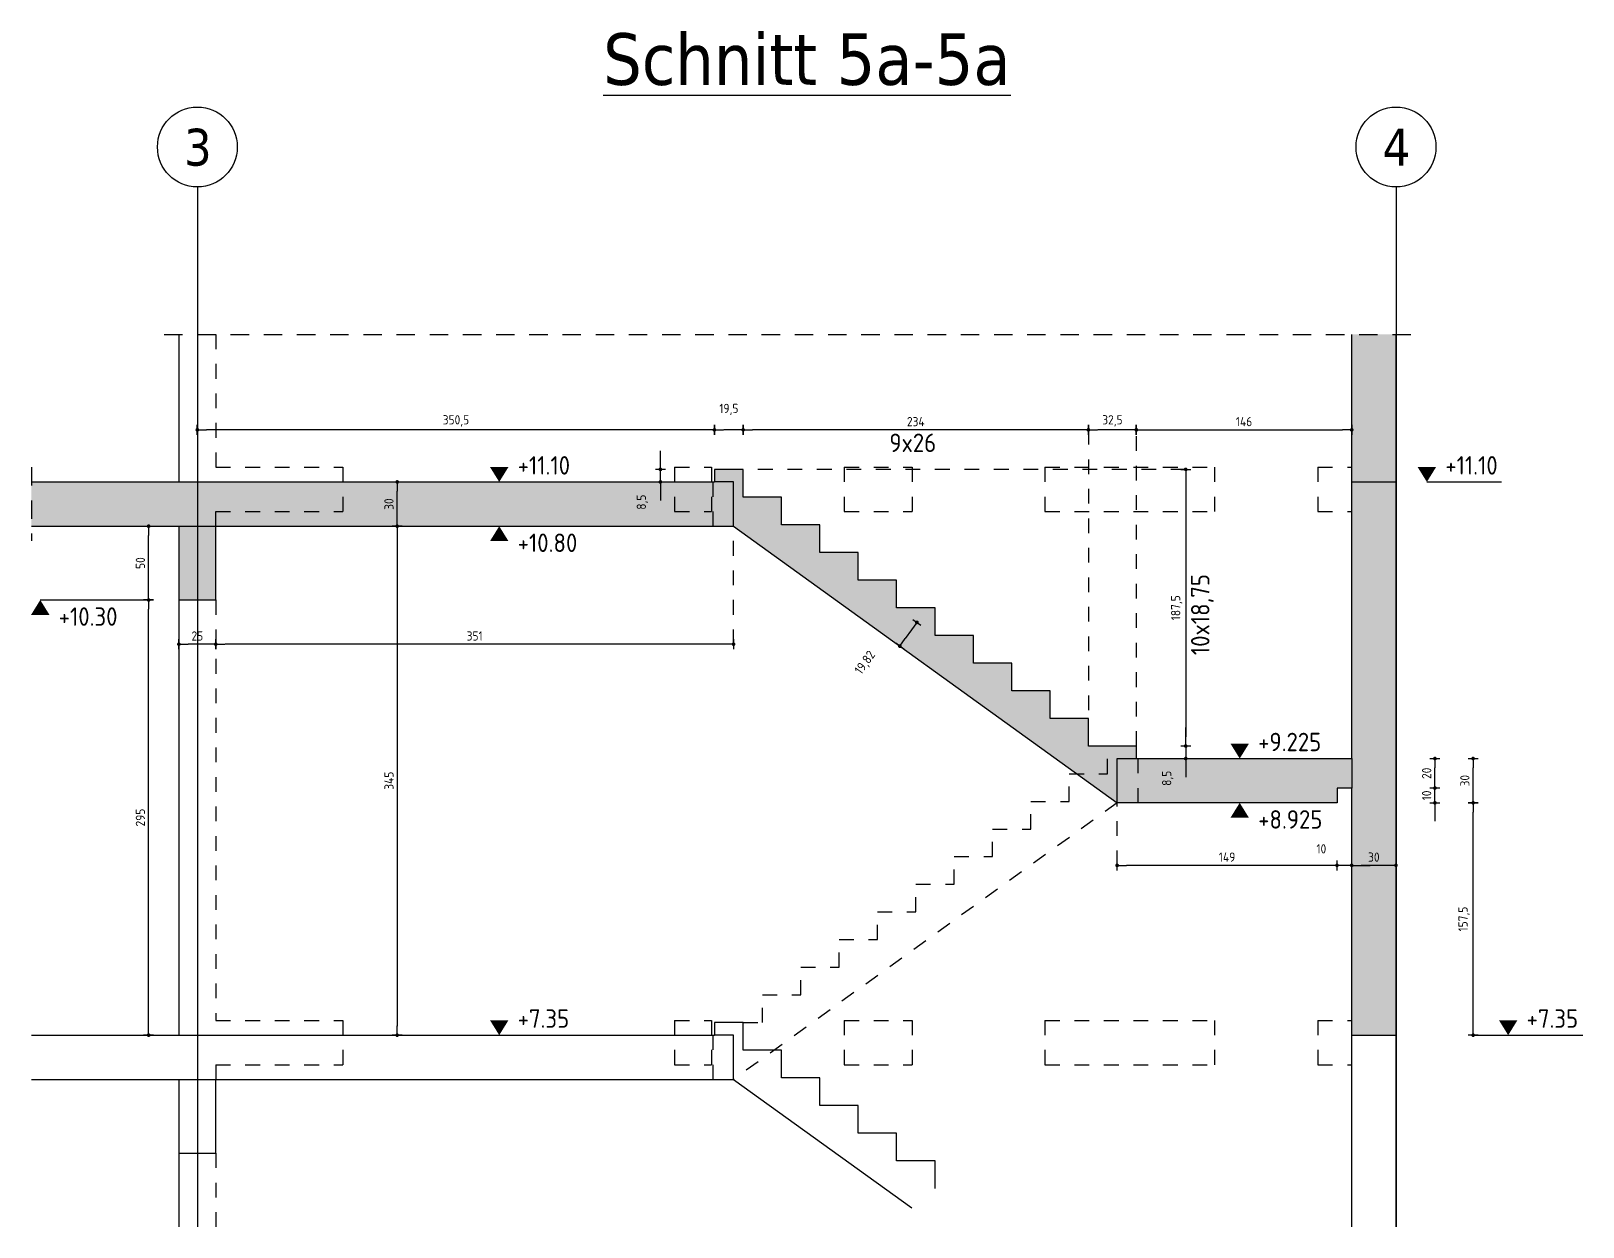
# Model space of a CAD drawing. Extents: x -15.3 to 29.1, y -4.8 to 18.4.
# Drawn here: x -15.29 to -4.77, y 8.01 to 16.12 of the extents above; entities that cross this region are included whole.
import ezdxf

# ---------------------------------------------------------------- set-up
doc = ezdxf.new("R2010")
doc.units = 0
doc.header["$LTSCALE"] = 0.25
for name, pattern in [('AUSGEZOGEN', [1000.01, 1000, 0.01]), ('DASHED', [0.75, 0.5, -0.25]), ('DOT', [0.175, 0.05, -0.125]), ('HIDDEN', [0.375, 0.25, -0.125]), ('HIDDEN2', [0.187, 0.125, -0.062]), ('PUNKT', [0.175, 0.05, -0.125])]:
    doc.linetypes.add(name, pattern=pattern)
for name, color, linetype in [('ACHSEN', 7, 'Continuous'), ('AFU', 7, 'Continuous'), ('BET-SCHN', 6, 'Continuous'), ('BETON', 7, 'Continuous'), ('DRUEBER', 7, 'Continuous'), ('grau_mittel', 7, 'Continuous'), ('HILFE', 7, 'Continuous'), ('koten', 7, 'Continuous'), ('MASSE', 7, 'Continuous'), ('OBJEKT', 7, 'Continuous'), ('SFP_Achsen', 7, 'Continuous'), ('TEXT', 7, 'Continuous'), ('VERDECKT', 7, 'Continuous')]:
    doc.layers.add(name, color=color, linetype=linetype)
doc.styles.add('helv', font='tahoma.ttf')
doc.styles.add('txt', font='isocp.shx')
doc.linetypes.add('AFU_50K', pattern='A,0.15,["/",Standard,S=0.2,R=0,X=-0.01,Y=-0.1],0.07,["/",Standard,S=0.2,R=0,X=-0.01,Y=-0.1],0.15', length=0.37)
doc.dimstyles.new('DOT_I', dxfattribs={"dimscale": 0.25, "dimtxt": 0.25, "dimasz": 0.25, "dimexe": 0.1, "dimexo": 0.3, "dimgap": 0.1, "dimtad": 1, "dimdec": 3, "dimzin": 3, "dimtxsty": 'txt', "dimblk": 'DOT', "dimblk1": 'DOT', "dimblk2": 'DOT', "dimsah": 1, "dimcen": 0.1, "dimse1": 1, "dimse2": 1, "dimazin": 0, "dimtfac": 1, "dimtdec": 4, "dimtix": 1, "dimtmove": 2, "dimatfit": 3, "dimfxl": 0, "dimtvp": 1, "dimtolj": 1, "dimtzin": 0, "dimarcsym": 0})

# ---------------------------------------------------------------- blocks, each defined once
blk = doc.blocks.new('OKRD_O')
at = {"layer": 'koten', "color": 7, "linetype": 'Continuous'}
blk.add_solid([(-0.125, 0.202), (0.125, 0.202), (0, 0)], dxfattribs=at)
at = {"layer": 'koten', "style": 'txt'}
blk.add_attdef('OKRD', (0.25, 0.1), '', height=0.25, dxfattribs=at)
blk = doc.blocks.new('DOT')
at = {"layer": 'MASSE', "color": 7, "linetype": 'Continuous'}
for p, q in [((0, 0), (-1, 0)), ((0, 0.54), (0, -0.54))]:
    blk.add_line(p, q, dxfattribs=at)
at = {"layer": 'MASSE', "color": 7, "linetype": 'Continuous', "const_width": 0.2}
blk.add_lwpolyline([(-0.1, 0, 1), (0.1, 0, 1)], format="xyb", close=True, dxfattribs=at)
blk = doc.blocks.new('*D48')
at = {"layer": 'Defpoints', "color": 0, "linetype": 'AUSGEZOGEN', "transparency": 16777216}
for p in [(-14.49, 12.759), (-14.49, 12.759), (-14.49, 12.259)]:
    blk.add_point(p, dxfattribs=at)
at = {"layer": 'MASSE', "color": 0, "linetype": 'AUSGEZOGEN', "lineweight": -2, "transparency": 16777216}
blk.add_line((-14.49, 12.321), (-14.49, 12.696), dxfattribs=at)
at = {"layer": 'MASSE', "color": 0, "linetype": 'AUSGEZOGEN', "lineweight": -2, "transparency": 16777216, "xscale": 0.0625, "yscale": 0.0625, "zscale": 0.0625}
for p, rotation in [((-14.49, 12.759), 90), ((-14.49, 12.259), 270)]:
    blk.add_blockref('DOT', p, dxfattribs=dict(at, rotation=rotation))
at = {"layer": 'MASSE', "color": 0, "linetype": 'AUSGEZOGEN', "transparency": 16777216, "insert": (-14.546, 12.509), "char_height": 0.0625, "attachment_point": 5, "rotation": 90, "style": 'txt'}
blk.add_mtext('\\A1;50', dxfattribs=at)
blk = doc.blocks.new('okrd_u')
at = {"layer": 'koten', "color": 7, "linetype": 'Continuous'}
blk.add_solid([(-0.125, -0.202), (0.125, -0.202), (0, 0)], dxfattribs=at)
at = {"layer": 'koten', "style": 'txt'}
blk.add_attdef('OKRD', (0.25, -0.35), '', height=0.25, dxfattribs=at)
blk = doc.blocks.new('*D49')
at = {"layer": 'Defpoints', "color": 0, "linetype": 'AUSGEZOGEN', "transparency": 16777216}
for p in [(-14.285, 11.959), (-14.285, 11.959), (-14.035, 11.959)]:
    blk.add_point(p, dxfattribs=at)
at = {"layer": 'MASSE', "color": 0, "linetype": 'AUSGEZOGEN', "lineweight": -2, "transparency": 16777216}
blk.add_line((-14.097, 11.959), (-14.222, 11.959), dxfattribs=at)
at = {"layer": 'MASSE', "color": 0, "linetype": 'AUSGEZOGEN', "lineweight": -2, "transparency": 16777216, "xscale": 0.0625, "yscale": 0.0625, "zscale": 0.0625, "rotation": 180}
blk.add_blockref('DOT', (-14.285, 11.959), dxfattribs=at)
at = {"layer": 'MASSE', "color": 0, "linetype": 'AUSGEZOGEN', "lineweight": -2, "transparency": 16777216, "xscale": 0.0625, "yscale": 0.0625, "zscale": 0.0625}
blk.add_blockref('DOT', (-14.035, 11.959), dxfattribs=at)
at = {"layer": 'MASSE', "color": 0, "linetype": 'AUSGEZOGEN', "transparency": 16777216, "insert": (-14.16, 12.015), "char_height": 0.0625, "attachment_point": 5, "style": 'txt'}
blk.add_mtext('\\A1;25', dxfattribs=at)
blk = doc.blocks.new('*D50')
at = {"layer": 'Defpoints', "color": 0, "linetype": 'AUSGEZOGEN', "transparency": 16777216}
for p in [(-12.805, 13.059), (-12.805, 13.059), (-12.805, 12.759)]:
    blk.add_point(p, dxfattribs=at)
at = {"layer": 'MASSE', "color": 0, "linetype": 'AUSGEZOGEN', "lineweight": -2, "transparency": 16777216}
blk.add_line((-12.805, 12.821), (-12.805, 12.996), dxfattribs=at)
at = {"layer": 'MASSE', "color": 0, "linetype": 'AUSGEZOGEN', "lineweight": -2, "transparency": 16777216, "xscale": 0.0625, "yscale": 0.0625, "zscale": 0.0625}
for p, rotation in [((-12.805, 13.059), 90), ((-12.805, 12.759), 270)]:
    blk.add_blockref('DOT', p, dxfattribs=dict(at, rotation=rotation))
at = {"layer": 'MASSE', "color": 0, "linetype": 'AUSGEZOGEN', "transparency": 16777216, "insert": (-12.861, 12.909), "char_height": 0.0625, "attachment_point": 5, "rotation": 90, "style": 'txt'}
blk.add_mtext('\\A1;30', dxfattribs=at)
blk = doc.blocks.new('*D51')
at = {"layer": 'Defpoints', "color": 0, "linetype": 'AUSGEZOGEN', "transparency": 16777216}
for p in [(-12.805, 12.759), (-12.805, 9.309), (-12.805, 9.309)]:
    blk.add_point(p, dxfattribs=at)
at = {"layer": 'MASSE', "color": 0, "linetype": 'AUSGEZOGEN', "lineweight": -2, "transparency": 16777216}
blk.add_line((-12.805, 12.696), (-12.805, 9.371), dxfattribs=at)
at = {"layer": 'MASSE', "color": 0, "linetype": 'AUSGEZOGEN', "lineweight": -2, "transparency": 16777216, "xscale": 0.0625, "yscale": 0.0625, "zscale": 0.0625}
for p, rotation in [((-12.805, 12.759), 90), ((-12.805, 9.309), 270)]:
    blk.add_blockref('DOT', p, dxfattribs=dict(at, rotation=rotation))
at = {"layer": 'MASSE', "color": 0, "linetype": 'AUSGEZOGEN', "transparency": 16777216, "insert": (-12.861, 11.034), "char_height": 0.0625, "attachment_point": 5, "rotation": 90, "style": 'txt'}
blk.add_mtext('\\A1;345', dxfattribs=at)
blk = doc.blocks.new('*D52')
at = {"layer": 'Defpoints', "color": 0, "linetype": 'AUSGEZOGEN', "transparency": 16777216}
for p in [(-6.335, 10.46), (-6.335, 10.46), (-6.035, 10.46)]:
    blk.add_point(p, dxfattribs=at)
at = {"layer": 'MASSE', "color": 0, "linetype": 'AUSGEZOGEN', "lineweight": -2, "transparency": 16777216}
blk.add_line((-6.097, 10.46), (-6.272, 10.46), dxfattribs=at)
at = {"layer": 'MASSE', "color": 0, "linetype": 'AUSGEZOGEN', "lineweight": -2, "transparency": 16777216, "xscale": 0.0625, "yscale": 0.0625, "zscale": 0.0625, "rotation": 180}
blk.add_blockref('DOT', (-6.335, 10.46), dxfattribs=at)
at = {"layer": 'MASSE', "color": 0, "linetype": 'AUSGEZOGEN', "lineweight": -2, "transparency": 16777216, "xscale": 0.0625, "yscale": 0.0625, "zscale": 0.0625}
blk.add_blockref('DOT', (-6.035, 10.46), dxfattribs=at)
at = {"layer": 'MASSE', "color": 0, "linetype": 'AUSGEZOGEN', "transparency": 16777216, "insert": (-6.185, 10.516), "char_height": 0.0625, "attachment_point": 5, "style": 'txt'}
blk.add_mtext('\\A1;30', dxfattribs=at)
blk = doc.blocks.new('*D80')
at = {"layer": 'Defpoints', "color": 0, "linetype": 'AUSGEZOGEN', "transparency": 16777216}
for p in [(-14.49, 12.259), (-14.49, 12.259), (-14.49, 9.309)]:
    blk.add_point(p, dxfattribs=at)
at = {"layer": 'MASSE', "color": 0, "linetype": 'AUSGEZOGEN', "lineweight": -2, "transparency": 16777216}
blk.add_line((-14.49, 9.371), (-14.49, 12.196), dxfattribs=at)
at = {"layer": 'MASSE', "color": 0, "linetype": 'AUSGEZOGEN', "lineweight": -2, "transparency": 16777216, "xscale": 0.0625, "yscale": 0.0625, "zscale": 0.0625}
for p, rotation in [((-14.49, 12.259), 90), ((-14.49, 9.309), 270)]:
    blk.add_blockref('DOT', p, dxfattribs=dict(at, rotation=rotation))
at = {"layer": 'MASSE', "color": 0, "linetype": 'AUSGEZOGEN', "transparency": 16777216, "insert": (-14.546, 10.784), "char_height": 0.0625, "attachment_point": 5, "rotation": 90, "style": 'txt'}
blk.add_mtext('\\A1;295', dxfattribs=at)
blk = doc.blocks.new('*D81')
at = {"layer": 'Defpoints', "color": 0, "linetype": 'AUSGEZOGEN', "transparency": 16777216}
for p in [(-14.035, 11.959), (-14.035, 11.959), (-10.525, 11.959)]:
    blk.add_point(p, dxfattribs=at)
at = {"layer": 'MASSE', "color": 0, "linetype": 'AUSGEZOGEN', "lineweight": -2, "transparency": 16777216}
blk.add_line((-10.587, 11.959), (-13.972, 11.959), dxfattribs=at)
at = {"layer": 'MASSE', "color": 0, "linetype": 'AUSGEZOGEN', "lineweight": -2, "transparency": 16777216, "xscale": 0.0625, "yscale": 0.0625, "zscale": 0.0625, "rotation": 180}
blk.add_blockref('DOT', (-14.035, 11.959), dxfattribs=at)
at = {"layer": 'MASSE', "color": 0, "linetype": 'AUSGEZOGEN', "lineweight": -2, "transparency": 16777216, "xscale": 0.0625, "yscale": 0.0625, "zscale": 0.0625}
blk.add_blockref('DOT', (-10.525, 11.959), dxfattribs=at)
at = {"layer": 'MASSE', "color": 0, "linetype": 'AUSGEZOGEN', "transparency": 16777216, "insert": (-12.28, 12.015), "char_height": 0.0625, "attachment_point": 5, "style": 'txt'}
blk.add_mtext('\\A1;351', dxfattribs=at)
blk = doc.blocks.new('*D82')
at = {"layer": 'Defpoints', "color": 0, "linetype": 'AUSGEZOGEN', "transparency": 16777216}
for p in [(-7.46, 11.269), (-7.46, 11.184), (-7.46, 11.184)]:
    blk.add_point(p, dxfattribs=at)
at = {"layer": 'MASSE', "color": 0, "linetype": 'AUSGEZOGEN', "lineweight": -2, "transparency": 16777216}
for p, q in [((-7.46, 11.331), (-7.46, 11.394)), ((-7.46, 11.269), (-7.46, 11.184)), ((-7.46, 11.121), (-7.46, 11.059))]:
    blk.add_line(p, q, dxfattribs=at)
at = {"layer": 'MASSE', "color": 0, "linetype": 'AUSGEZOGEN', "lineweight": -2, "transparency": 16777216, "xscale": 0.0625, "yscale": 0.0625, "zscale": 0.0625}
for p, rotation in [((-7.46, 11.269), 270), ((-7.46, 11.184), 90)]:
    blk.add_blockref('DOT', p, dxfattribs=dict(at, rotation=rotation))
at = {"layer": 'MASSE', "color": 0, "linetype": 'AUSGEZOGEN', "transparency": 16777216, "insert": (-7.582, 11.05), "char_height": 0.0625, "attachment_point": 5, "rotation": 90, "style": 'txt'}
blk.add_mtext('\\A1;8,5', dxfattribs=at)
blk = doc.blocks.new('*D83')
at = {"layer": 'Defpoints', "color": 0, "linetype": 'AUSGEZOGEN', "transparency": 16777216}
for p in [(-9.282, 12.107), (-9.398, 11.946), (-9.398, 11.946)]:
    blk.add_point(p, dxfattribs=at)
at = {"layer": 'MASSE', "color": 0, "linetype": 'AUSGEZOGEN', "lineweight": -2, "transparency": 16777216}
blk.add_line((-9.318, 12.056), (-9.361, 11.997), dxfattribs=at)
at = {"layer": 'MASSE', "color": 0, "linetype": 'AUSGEZOGEN', "lineweight": -2, "transparency": 16777216, "xscale": 0.0625, "yscale": 0.0625, "zscale": 0.0625}
for p, rotation in [((-9.282, 12.107), 54.20259697202278), ((-9.398, 11.946), 234.2025969720228)]:
    blk.add_blockref('DOT', p, dxfattribs=dict(at, rotation=rotation))
at = {"layer": 'MASSE', "color": 0, "linetype": 'AUSGEZOGEN', "transparency": 16777216, "insert": (-9.63, 11.832), "char_height": 0.0625, "attachment_point": 5, "rotation": 54.2026, "style": 'txt'}
blk.add_mtext('\\A1;19,82', dxfattribs=at)
blk = doc.blocks.new('*D84')
at = {"layer": 'Defpoints', "color": 0, "linetype": 'AUSGEZOGEN', "transparency": 16777216}
for p in [(-7.46, 13.144), (-7.46, 11.269), (-7.46, 11.269)]:
    blk.add_point(p, dxfattribs=at)
at = {"layer": 'MASSE', "color": 0, "linetype": 'AUSGEZOGEN', "lineweight": -2, "transparency": 16777216}
blk.add_line((-7.46, 13.081), (-7.46, 11.331), dxfattribs=at)
at = {"layer": 'MASSE', "color": 0, "linetype": 'AUSGEZOGEN', "lineweight": -2, "transparency": 16777216, "xscale": 0.0625, "yscale": 0.0625, "zscale": 0.0625}
for p, rotation in [((-7.46, 13.144), 90), ((-7.46, 11.269), 270)]:
    blk.add_blockref('DOT', p, dxfattribs=dict(at, rotation=rotation))
at = {"layer": 'MASSE', "color": 0, "linetype": 'AUSGEZOGEN', "transparency": 16777216, "insert": (-7.521, 12.206), "char_height": 0.0625, "attachment_point": 5, "rotation": 90, "style": 'txt'}
blk.add_mtext('\\A1;187,5', dxfattribs=at)
blk = doc.blocks.new('*D85')
at = {"layer": 'Defpoints', "color": 0, "linetype": 'AUSGEZOGEN', "transparency": 16777216}
for p in [(-7.795, 13.412), (-6.335, 13.412), (-6.335, 13.412)]:
    blk.add_point(p, dxfattribs=at)
at = {"layer": 'MASSE', "color": 0, "linetype": 'AUSGEZOGEN', "lineweight": -2, "transparency": 16777216}
blk.add_line((-7.732, 13.412), (-6.397, 13.412), dxfattribs=at)
at = {"layer": 'MASSE', "color": 0, "linetype": 'AUSGEZOGEN', "lineweight": -2, "transparency": 16777216, "xscale": 0.0625, "yscale": 0.0625, "zscale": 0.0625, "rotation": 180}
blk.add_blockref('DOT', (-7.795, 13.412), dxfattribs=at)
at = {"layer": 'MASSE', "color": 0, "linetype": 'AUSGEZOGEN', "lineweight": -2, "transparency": 16777216, "xscale": 0.0625, "yscale": 0.0625, "zscale": 0.0625}
blk.add_blockref('DOT', (-6.335, 13.412), dxfattribs=at)
at = {"layer": 'MASSE', "color": 0, "linetype": 'AUSGEZOGEN', "transparency": 16777216, "insert": (-7.065, 13.468), "char_height": 0.0625, "attachment_point": 5, "style": 'txt'}
blk.add_mtext('\\A1;146', dxfattribs=at)
blk = doc.blocks.new('*D86')
at = {"layer": 'Defpoints', "color": 0, "linetype": 'AUSGEZOGEN', "transparency": 16777216}
for p in [(-8.12, 13.412), (-8.12, 13.412), (-7.795, 13.412)]:
    blk.add_point(p, dxfattribs=at)
at = {"layer": 'MASSE', "color": 0, "linetype": 'AUSGEZOGEN', "lineweight": -2, "transparency": 16777216}
blk.add_line((-7.857, 13.412), (-8.057, 13.412), dxfattribs=at)
at = {"layer": 'MASSE', "color": 0, "linetype": 'AUSGEZOGEN', "lineweight": -2, "transparency": 16777216, "xscale": 0.0625, "yscale": 0.0625, "zscale": 0.0625, "rotation": 180}
blk.add_blockref('DOT', (-8.12, 13.412), dxfattribs=at)
at = {"layer": 'MASSE', "color": 0, "linetype": 'AUSGEZOGEN', "lineweight": -2, "transparency": 16777216, "xscale": 0.0625, "yscale": 0.0625, "zscale": 0.0625}
blk.add_blockref('DOT', (-7.795, 13.412), dxfattribs=at)
at = {"layer": 'MASSE', "color": 0, "linetype": 'AUSGEZOGEN', "transparency": 16777216, "insert": (-7.957, 13.473), "char_height": 0.0625, "attachment_point": 5, "style": 'txt'}
blk.add_mtext('\\A1;32,5', dxfattribs=at)
blk = doc.blocks.new('*D87')
at = {"layer": 'Defpoints', "color": 0, "linetype": 'AUSGEZOGEN', "transparency": 16777216}
for p in [(-10.46, 13.412), (-10.46, 13.412), (-8.12, 13.412)]:
    blk.add_point(p, dxfattribs=at)
at = {"layer": 'MASSE', "color": 0, "linetype": 'AUSGEZOGEN', "lineweight": -2, "transparency": 16777216}
blk.add_line((-8.182, 13.412), (-10.397, 13.412), dxfattribs=at)
at = {"layer": 'MASSE', "color": 0, "linetype": 'AUSGEZOGEN', "lineweight": -2, "transparency": 16777216, "xscale": 0.0625, "yscale": 0.0625, "zscale": 0.0625, "rotation": 180}
blk.add_blockref('DOT', (-10.46, 13.412), dxfattribs=at)
at = {"layer": 'MASSE', "color": 0, "linetype": 'AUSGEZOGEN', "lineweight": -2, "transparency": 16777216, "xscale": 0.0625, "yscale": 0.0625, "zscale": 0.0625}
blk.add_blockref('DOT', (-8.12, 13.412), dxfattribs=at)
at = {"layer": 'MASSE', "color": 0, "linetype": 'AUSGEZOGEN', "transparency": 16777216, "insert": (-9.29, 13.468), "char_height": 0.0625, "attachment_point": 5, "style": 'txt'}
blk.add_mtext('\\A1;234', dxfattribs=at)
blk = doc.blocks.new('*D88')
at = {"layer": 'Defpoints', "color": 0, "linetype": 'AUSGEZOGEN', "transparency": 16777216}
for p in [(-10.655, 13.412), (-10.655, 13.412), (-10.46, 13.412)]:
    blk.add_point(p, dxfattribs=at)
at = {"layer": 'MASSE', "color": 0, "linetype": 'AUSGEZOGEN', "lineweight": -2, "transparency": 16777216}
blk.add_line((-10.522, 13.412), (-10.592, 13.412), dxfattribs=at)
at = {"layer": 'MASSE', "color": 0, "linetype": 'AUSGEZOGEN', "lineweight": -2, "transparency": 16777216, "xscale": 0.0625, "yscale": 0.0625, "zscale": 0.0625, "rotation": 180}
blk.add_blockref('DOT', (-10.655, 13.412), dxfattribs=at)
at = {"layer": 'MASSE', "color": 0, "linetype": 'AUSGEZOGEN', "lineweight": -2, "transparency": 16777216, "xscale": 0.0625, "yscale": 0.0625, "zscale": 0.0625}
blk.add_blockref('DOT', (-10.46, 13.412), dxfattribs=at)
at = {"layer": 'MASSE', "color": 0, "linetype": 'AUSGEZOGEN', "transparency": 16777216, "insert": (-10.557, 13.55), "char_height": 0.0625, "attachment_point": 5, "style": 'txt'}
blk.add_mtext('\\A1;19,5', dxfattribs=at)
blk = doc.blocks.new('*D89')
at = {"layer": 'Defpoints', "color": 0, "linetype": 'AUSGEZOGEN', "transparency": 16777216}
for p in [(-14.16, 13.412), (-14.16, 13.412), (-10.655, 13.412)]:
    blk.add_point(p, dxfattribs=at)
at = {"layer": 'MASSE', "color": 0, "linetype": 'AUSGEZOGEN', "lineweight": -2, "transparency": 16777216}
blk.add_line((-10.717, 13.412), (-14.097, 13.412), dxfattribs=at)
at = {"layer": 'MASSE', "color": 0, "linetype": 'AUSGEZOGEN', "lineweight": -2, "transparency": 16777216, "xscale": 0.0625, "yscale": 0.0625, "zscale": 0.0625, "rotation": 180}
blk.add_blockref('DOT', (-14.16, 13.412), dxfattribs=at)
at = {"layer": 'MASSE', "color": 0, "linetype": 'AUSGEZOGEN', "lineweight": -2, "transparency": 16777216, "xscale": 0.0625, "yscale": 0.0625, "zscale": 0.0625}
blk.add_blockref('DOT', (-10.655, 13.412), dxfattribs=at)
at = {"layer": 'MASSE', "color": 0, "linetype": 'AUSGEZOGEN', "transparency": 16777216, "insert": (-12.407, 13.473), "char_height": 0.0625, "attachment_point": 5, "style": 'txt'}
blk.add_mtext('\\A1;350,5', dxfattribs=at)
blk = doc.blocks.new('*D90')
at = {"layer": 'Defpoints', "color": 0, "linetype": 'AUSGEZOGEN', "transparency": 16777216}
for p in [(-11.021, 13.144), (-11.021, 13.144), (-11.021, 13.059)]:
    blk.add_point(p, dxfattribs=at)
at = {"layer": 'MASSE', "color": 0, "linetype": 'AUSGEZOGEN', "lineweight": -2, "transparency": 16777216}
for p, q in [((-11.021, 13.206), (-11.021, 13.269)), ((-11.021, 13.059), (-11.021, 13.144)), ((-11.021, 12.996), (-11.021, 12.934))]:
    blk.add_line(p, q, dxfattribs=at)
at = {"layer": 'MASSE', "color": 0, "linetype": 'AUSGEZOGEN', "lineweight": -2, "transparency": 16777216, "xscale": 0.0625, "yscale": 0.0625, "zscale": 0.0625}
for p, rotation in [((-11.021, 13.144), 270), ((-11.021, 13.059), 90)]:
    blk.add_blockref('DOT', p, dxfattribs=dict(at, rotation=rotation))
at = {"layer": 'MASSE', "color": 0, "linetype": 'AUSGEZOGEN', "transparency": 16777216, "insert": (-11.143, 12.922), "char_height": 0.0625, "attachment_point": 5, "rotation": 90, "style": 'txt'}
blk.add_mtext('\\A1;8,5', dxfattribs=at)
blk = doc.blocks.new('*D72')
at = {"layer": 'Defpoints', "color": 0, "linetype": 'AUSGEZOGEN', "transparency": 16777216}
for p in [(-5.512, 11.184), (-5.512, 11.184), (-5.512, 10.884)]:
    blk.add_point(p, dxfattribs=at)
at = {"layer": 'MASSE', "color": 0, "linetype": 'AUSGEZOGEN', "lineweight": -2, "transparency": 16777216}
blk.add_line((-5.512, 10.946), (-5.512, 11.121), dxfattribs=at)
at = {"layer": 'MASSE', "color": 0, "linetype": 'AUSGEZOGEN', "lineweight": -2, "transparency": 16777216, "xscale": 0.0625, "yscale": 0.0625, "zscale": 0.0625}
for p, rotation in [((-5.512, 11.184), 90), ((-5.512, 10.884), 270)]:
    blk.add_blockref('DOT', p, dxfattribs=dict(at, rotation=rotation))
at = {"layer": 'MASSE', "color": 0, "linetype": 'AUSGEZOGEN', "transparency": 16777216, "insert": (-5.568, 11.034), "char_height": 0.0625, "attachment_point": 5, "rotation": 90, "style": 'txt'}
blk.add_mtext('\\A1;30', dxfattribs=at)
blk = doc.blocks.new('*D73')
at = {"layer": 'Defpoints', "color": 0, "linetype": 'AUSGEZOGEN', "transparency": 16777216}
for p in [(-5.512, 10.884), (-5.512, 10.884), (-5.512, 9.309)]:
    blk.add_point(p, dxfattribs=at)
at = {"layer": 'MASSE', "color": 0, "linetype": 'AUSGEZOGEN', "lineweight": -2, "transparency": 16777216}
blk.add_line((-5.512, 9.371), (-5.512, 10.821), dxfattribs=at)
at = {"layer": 'MASSE', "color": 0, "linetype": 'AUSGEZOGEN', "lineweight": -2, "transparency": 16777216, "xscale": 0.0625, "yscale": 0.0625, "zscale": 0.0625}
for p, rotation in [((-5.512, 10.884), 90), ((-5.512, 9.309), 270)]:
    blk.add_blockref('DOT', p, dxfattribs=dict(at, rotation=rotation))
at = {"layer": 'MASSE', "color": 0, "linetype": 'AUSGEZOGEN', "transparency": 16777216, "insert": (-5.573, 10.096), "char_height": 0.0625, "attachment_point": 5, "rotation": 90, "style": 'txt'}
blk.add_mtext('\\A1;157,5', dxfattribs=at)
blk = doc.blocks.new('*D74')
at = {"layer": 'Defpoints', "color": 0, "linetype": 'AUSGEZOGEN', "transparency": 16777216}
for p in [(-5.771, 11.184), (-5.771, 11.184), (-5.771, 10.984)]:
    blk.add_point(p, dxfattribs=at)
at = {"layer": 'MASSE', "color": 0, "linetype": 'AUSGEZOGEN', "lineweight": -2, "transparency": 16777216}
blk.add_line((-5.771, 11.046), (-5.771, 11.121), dxfattribs=at)
at = {"layer": 'MASSE', "color": 0, "linetype": 'AUSGEZOGEN', "lineweight": -2, "transparency": 16777216, "xscale": 0.0625, "yscale": 0.0625, "zscale": 0.0625}
for p, rotation in [((-5.771, 11.184), 90), ((-5.771, 10.984), 270)]:
    blk.add_blockref('DOT', p, dxfattribs=dict(at, rotation=rotation))
at = {"layer": 'MASSE', "color": 0, "linetype": 'AUSGEZOGEN', "transparency": 16777216, "insert": (-5.827, 11.084), "char_height": 0.0625, "attachment_point": 5, "rotation": 90, "style": 'txt'}
blk.add_mtext('\\A1;20', dxfattribs=at)
blk = doc.blocks.new('*D75')
at = {"layer": 'Defpoints', "color": 0, "linetype": 'AUSGEZOGEN', "transparency": 16777216}
for p in [(-5.771, 10.984), (-5.771, 10.984), (-5.771, 10.884)]:
    blk.add_point(p, dxfattribs=at)
at = {"layer": 'MASSE', "color": 0, "linetype": 'AUSGEZOGEN', "lineweight": -2, "transparency": 16777216}
for p, q in [((-5.771, 11.046), (-5.771, 11.109)), ((-5.771, 10.884), (-5.771, 10.984)), ((-5.771, 10.821), (-5.771, 10.759))]:
    blk.add_line(p, q, dxfattribs=at)
at = {"layer": 'MASSE', "color": 0, "linetype": 'AUSGEZOGEN', "lineweight": -2, "transparency": 16777216, "xscale": 0.0625, "yscale": 0.0625, "zscale": 0.0625}
for p, rotation in [((-5.771, 10.984), 270), ((-5.771, 10.884), 90)]:
    blk.add_blockref('DOT', p, dxfattribs=dict(at, rotation=rotation))
at = {"layer": 'MASSE', "color": 0, "linetype": 'AUSGEZOGEN', "transparency": 16777216, "insert": (-5.827, 10.934), "char_height": 0.0625, "attachment_point": 5, "rotation": 90, "style": 'txt'}
blk.add_mtext('\\A1;10', dxfattribs=at)
blk = doc.blocks.new('*D78')
at = {"layer": 'Defpoints', "color": 0, "linetype": 'AUSGEZOGEN', "transparency": 16777216}
for p in [(-7.925, 10.46), (-7.925, 10.46), (-6.435, 10.46)]:
    blk.add_point(p, dxfattribs=at)
at = {"layer": 'MASSE', "color": 0, "linetype": 'AUSGEZOGEN', "lineweight": -2, "transparency": 16777216}
blk.add_line((-6.497, 10.46), (-7.862, 10.46), dxfattribs=at)
at = {"layer": 'MASSE', "color": 0, "linetype": 'AUSGEZOGEN', "lineweight": -2, "transparency": 16777216, "xscale": 0.0625, "yscale": 0.0625, "zscale": 0.0625, "rotation": 180}
blk.add_blockref('DOT', (-7.925, 10.46), dxfattribs=at)
at = {"layer": 'MASSE', "color": 0, "linetype": 'AUSGEZOGEN', "lineweight": -2, "transparency": 16777216, "xscale": 0.0625, "yscale": 0.0625, "zscale": 0.0625}
blk.add_blockref('DOT', (-6.435, 10.46), dxfattribs=at)
at = {"layer": 'MASSE', "color": 0, "linetype": 'AUSGEZOGEN', "transparency": 16777216, "insert": (-7.18, 10.516), "char_height": 0.0625, "attachment_point": 5, "style": 'txt'}
blk.add_mtext('\\A1;149', dxfattribs=at)
blk = doc.blocks.new('*D79')
at = {"layer": 'Defpoints', "color": 0, "linetype": 'AUSGEZOGEN', "transparency": 16777216}
for p in [(-6.435, 10.46), (-6.435, 10.46), (-6.335, 10.46)]:
    blk.add_point(p, dxfattribs=at)
at = {"layer": 'MASSE', "color": 0, "linetype": 'AUSGEZOGEN', "lineweight": -2, "transparency": 16777216}
for p, q in [((-6.497, 10.46), (-6.56, 10.46)), ((-6.335, 10.46), (-6.435, 10.46)), ((-6.272, 10.46), (-6.21, 10.46))]:
    blk.add_line(p, q, dxfattribs=at)
at = {"layer": 'MASSE', "color": 0, "linetype": 'AUSGEZOGEN', "lineweight": -2, "transparency": 16777216, "xscale": 0.0625, "yscale": 0.0625, "zscale": 0.0625}
blk.add_blockref('DOT', (-6.435, 10.46), dxfattribs=at)
at = {"layer": 'MASSE', "color": 0, "linetype": 'AUSGEZOGEN', "lineweight": -2, "transparency": 16777216, "xscale": 0.0625, "yscale": 0.0625, "zscale": 0.0625, "rotation": 180}
blk.add_blockref('DOT', (-6.335, 10.46), dxfattribs=at)
at = {"layer": 'MASSE', "color": 0, "linetype": 'AUSGEZOGEN', "transparency": 16777216, "insert": (-6.541, 10.572), "char_height": 0.0625, "attachment_point": 5, "style": 'txt'}
blk.add_mtext('\\A1;10', dxfattribs=at)

msp = doc.modelspace()

# ---------------------------------------------------------------- hatches: boundary and pattern name
at = {"layer": 'grau_mittel', "transparency": 33554687}
h = msp.add_hatch(color=61, dxfattribs=at)
h.paths.add_polyline_path([(-6.3346, 11.184), (-6.3346, 10.884), (-6.3346, 9.309), (-6.0346, 9.309), (-6.0346, 13.059), (-6.3346, 13.059)])
h.paths.add_polyline_path([(-6.3346, 13.059), (-6.0346, 13.059), (-6.0346, 14.059), (-6.3346, 14.059)])
h.paths.add_polyline_path([(-8.1196, 11.269), (-8.1196, 11.4565), (-8.3796, 11.4565), (-8.3796, 11.644), (-8.6396, 11.644), (-8.6396, 11.8315), (-8.8996, 11.8315), (-8.8996, 12.019), (-9.1596, 12.019), (-9.1596, 12.2065), (-9.4196, 12.2065), (-9.4196, 12.394), (-9.6796, 12.394), (-9.6796, 12.5815), (-9.9396, 12.5815), (-9.9396, 12.769), (-10.1996, 12.769), (-10.1996, 12.9565), (-10.4596, 12.9565), (-10.4596, 13.144), (-10.6546, 13.144), (-10.6546, 13.059), (-10.5246, 13.059), (-10.5246, 12.759), (-7.9246, 10.884), (-7.9246, 11.184), (-7.7946, 11.184), (-7.7946, 11.269)])
h.paths.add_polyline_path([(-15.2846, 13.059), (-15.2846, 12.759), (-14.2846, 12.759), (-14.0346, 12.759), (-10.5246, 12.759), (-10.5246, 13.059), (-10.6546, 13.059)])
h.paths.add_polyline_path([(-14.2846, 12.259), (-14.0346, 12.259), (-14.0346, 12.759), (-14.2846, 12.759)])
h.paths.add_polyline_path([(-6.4346, 10.884), (-6.4346, 10.984), (-6.3346, 10.984), (-6.3346, 11.184), (-7.7946, 11.184), (-7.9246, 11.184), (-7.9246, 10.884)])

# ---------------------------------------------------------------- linework, layer by layer
at = {"layer": 'ACHSEN', "color": 140, "linetype": 'AUSGEZOGEN'}
for p, q in [((-14.1596, 15.059), (-14.1596, 8.009)), ((-6.0346, 15.059), (-6.0346, 8.009))]:
    msp.add_line(p, q, dxfattribs=at)
at = {"layer": 'AFU', "color": 8, "linetype": 'AFU_50K'}
for p, q in [((-10.5246, 13.059), (-10.6546, 13.059)), ((-10.5246, 12.759), (-10.5246, 13.059)), ((-6.3346, 13.059), (-6.0346, 13.059)), ((-14.2846, 12.759), (-14.0346, 12.759)), ((-7.9246, 10.884), (-7.9246, 11.184)), ((-7.9246, 11.184), (-7.7946, 11.184)), ((-6.3346, 11.184), (-6.3346, 10.984)), ((-10.5246, 9.309), (-10.6546, 9.309)), ((-10.5246, 9.009), (-10.5246, 9.309)), ((-6.3346, 9.309), (-6.0346, 9.309)), ((-14.2846, 9.009), (-14.0346, 9.009))]:
    msp.add_line(p, q, dxfattribs=at)
at = {"layer": 'BET-SCHN'}
for p, q in [((-15.2846, 13.059), (-10.6546, 13.059)), ((-15.2846, 12.759), (-14.2846, 12.759)), ((-14.0346, 12.759), (-10.5246, 12.759))]:
    msp.add_line(p, q, dxfattribs=at)
at = {"layer": 'BETON', "color": 6, "linetype": 'AUSGEZOGEN'}
for p, q in [((-6.3346, 11.184), (-6.3346, 14.059)), ((-6.0346, 8.009), (-6.0346, 14.059)), ((-10.4596, 13.144), (-10.6546, 13.144)), ((-10.6546, 13.144), (-10.6546, 13.059)), ((-10.4596, 12.9565), (-10.4596, 13.144)), ((-10.1996, 12.9565), (-10.4596, 12.9565)), ((-10.1996, 12.769), (-10.1996, 12.9565)), ((-14.2846, 12.759), (-14.2846, 12.259)), ((-14.0346, 12.259), (-14.0346, 12.759)), ((-10.5246, 12.759), (-7.9246, 10.884)), ((-9.9396, 12.769), (-10.1996, 12.769)), ((-9.9396, 12.5815), (-9.9396, 12.769)), ((-9.6796, 12.5815), (-9.9396, 12.5815)), ((-9.6796, 12.394), (-9.6796, 12.5815)), ((-9.4196, 12.394), (-9.6796, 12.394)), ((-9.4196, 12.2065), (-9.4196, 12.394)), ((-14.2846, 12.259), (-14.0346, 12.259)), ((-9.1596, 12.2065), (-9.4196, 12.2065)), ((-9.1596, 12.019), (-9.1596, 12.2065)), ((-8.8996, 12.019), (-9.1596, 12.019)), ((-8.8996, 11.8315), (-8.8996, 12.019)), ((-8.6396, 11.8315), (-8.8996, 11.8315)), ((-8.6396, 11.644), (-8.6396, 11.8315)), ((-8.3796, 11.644), (-8.6396, 11.644)), ((-8.3796, 11.4565), (-8.3796, 11.644)), ((-8.1196, 11.4565), (-8.3796, 11.4565)), ((-8.1196, 11.269), (-8.1196, 11.4565)), ((-7.7946, 11.269), (-8.1196, 11.269)), ((-7.7946, 11.184), (-7.7946, 11.269)), ((-7.7946, 11.184), (-6.3346, 11.184)), ((-6.3346, 10.984), (-6.4346, 10.984)), ((-6.4346, 10.984), (-6.4346, 10.884)), ((-6.3346, 8.009), (-6.3346, 10.984)), ((-6.4346, 10.884), (-7.9246, 10.884)), ((-10.4596, 9.394), (-10.6546, 9.394)), ((-10.6546, 9.394), (-10.6546, 9.309)), ((-10.4596, 9.2065), (-10.4596, 9.394)), ((-15.2846, 9.309), (-10.6546, 9.309)), ((-10.1996, 9.2065), (-10.4596, 9.2065)), ((-10.1996, 9.019), (-10.1996, 9.2065)), ((-15.2846, 9.009), (-14.2846, 9.009)), ((-14.2846, 9.009), (-14.2846, 8.509)), ((-14.0346, 8.509), (-14.0346, 9.009)), ((-14.0346, 9.009), (-10.5246, 9.009)), ((-10.5246, 9.009), (-9.3164, 8.1376)), ((-9.9396, 9.019), (-10.1996, 9.019)), ((-9.9396, 8.8315), (-9.9396, 9.019)), ((-9.6796, 8.8315), (-9.9396, 8.8315)), ((-9.6796, 8.644), (-9.6796, 8.8315)), ((-9.4196, 8.644), (-9.6796, 8.644)), ((-9.4196, 8.4565), (-9.4196, 8.644)), ((-14.2846, 8.509), (-14.0346, 8.509)), ((-9.1596, 8.4565), (-9.4196, 8.4565)), ((-9.1596, 8.269), (-9.1596, 8.4565))]:
    msp.add_line(p, q, dxfattribs=at)
at = {"layer": 'DRUEBER', "color": 7, "linetype": 'PUNKT'}
for p, q in [((-7.9896, 11.0815), (-7.9896, 11.269)), ((-8.2496, 10.894), (-8.2496, 11.0815)), ((-8.2496, 11.0815), (-7.9896, 11.0815)), ((-7.9246, 10.884), (-10.5246, 9.009)), ((-8.5096, 10.7065), (-8.5096, 10.894)), ((-8.5096, 10.894), (-8.2496, 10.894)), ((-8.7696, 10.519), (-8.7696, 10.7065)), ((-8.7696, 10.7065), (-8.5096, 10.7065)), ((-9.0296, 10.3315), (-9.0296, 10.519)), ((-9.0296, 10.519), (-8.7696, 10.519)), ((-9.2896, 10.144), (-9.2896, 10.3315)), ((-9.2896, 10.3315), (-9.0296, 10.3315)), ((-9.5496, 9.9565), (-9.5496, 10.144)), ((-9.5496, 10.144), (-9.2896, 10.144)), ((-9.8096, 9.769), (-9.8096, 9.9565)), ((-9.8096, 9.9565), (-9.5496, 9.9565)), ((-10.0696, 9.5815), (-10.0696, 9.769)), ((-10.0696, 9.769), (-9.8096, 9.769)), ((-10.3296, 9.394), (-10.3296, 9.5815)), ((-10.3296, 9.5815), (-10.0696, 9.5815)), ((-10.4596, 9.394), (-10.3296, 9.394))]:
    msp.add_line(p, q, dxfattribs=at)
at = {"layer": 'HILFE', "color": 102, "linetype": 'DASHED'}
for p, q in [((-14.3846, 14.059), (-5.9346, 14.059)), ((-15.2846, 13.159), (-15.2846, 12.659))]:
    msp.add_line(p, q, dxfattribs=at)
at = {"layer": 'HILFE', "color": 102, "linetype": 'DOT'}
for p, q in [((-8.1196, 13.4122), (-8.1196, 11.4565)), ((-7.7946, 11.269), (-7.7946, 13.4122)), ((-7.46, 13.144), (-10.4596, 13.144)), ((-10.5246, 11.9591), (-10.5246, 12.759)), ((-7.9246, 10.4597), (-7.9246, 10.884))]:
    msp.add_line(p, q, dxfattribs=at)
at = {"layer": 'HILFE', "color": 102, "linetype": 'AUSGEZOGEN'}
for p, q in [((-5.8256, 13.059), (-5.3205, 13.059)), ((-15.2246, 12.259), (-14.4895, 12.259)), ((-5.5122, 9.309), (-4.7675, 9.309))]:
    msp.add_line(p, q, dxfattribs=at)
at = {"layer": 'OBJEKT', "color": 7, "linetype": 'AUSGEZOGEN'}
for p, q in [((-14.2846, 14.059), (-14.2846, 13.059)), ((-14.2846, 12.259), (-14.2846, 9.309)), ((-14.2846, 8.509), (-14.2846, 8.009))]:
    msp.add_line(p, q, dxfattribs=at)
at = {"layer": 'SFP_Achsen', "color": 7, "linetype": 'AUSGEZOGEN'}
for centre in [(-14.1596, 15.3295), (-6.0346, 15.3295)]:
    msp.add_circle(centre, 0.2705, dxfattribs=at)
at = {"layer": 'VERDECKT', "color": 7, "linetype": 'HIDDEN'}
for p, q in [((-14.0346, 14.059), (-14.0346, 13.159)), ((-14.0346, 13.159), (-13.1746, 13.159)), ((-13.1746, 13.159), (-13.1746, 12.859)), ((-10.9246, 13.159), (-10.6746, 13.159)), ((-10.9246, 13.159), (-10.9246, 12.859)), ((-10.6746, 13.159), (-10.6746, 12.859)), ((-9.7746, 13.159), (-9.3146, 13.159)), ((-9.7746, 13.159), (-9.7746, 12.859)), ((-9.3146, 13.159), (-9.3146, 12.859)), ((-8.4146, 13.159), (-7.2646, 13.159)), ((-8.4146, 13.159), (-8.4146, 12.859)), ((-7.2646, 13.159), (-7.2646, 12.859)), ((-6.5646, 13.159), (-6.3346, 13.159)), ((-6.5646, 13.159), (-6.5646, 12.859)), ((-14.0346, 12.859), (-13.1746, 12.859)), ((-14.0346, 12.759), (-14.0346, 12.859)), ((-10.9246, 12.859), (-10.6746, 12.859)), ((-9.7746, 12.859), (-9.3146, 12.859)), ((-8.4146, 12.859), (-7.2646, 12.859)), ((-6.5646, 12.859), (-6.3346, 12.859)), ((-14.0346, 12.259), (-14.0346, 9.409)), ((-14.0346, 9.409), (-13.1746, 9.409)), ((-13.1746, 9.409), (-13.1746, 9.109)), ((-10.9246, 9.409), (-10.6746, 9.409)), ((-10.9246, 9.409), (-10.9246, 9.109)), ((-10.6746, 9.409), (-10.6746, 9.109)), ((-9.7746, 9.409), (-9.3146, 9.409)), ((-9.7746, 9.409), (-9.7746, 9.109)), ((-9.3146, 9.409), (-9.3146, 9.109)), ((-8.4146, 9.409), (-7.2646, 9.409)), ((-8.4146, 9.409), (-8.4146, 9.109)), ((-7.2646, 9.409), (-7.2646, 9.109)), ((-6.5646, 9.409), (-6.3346, 9.409)), ((-6.5646, 9.409), (-6.5646, 9.109)), ((-14.0346, 9.109), (-14.0346, 9.009)), ((-14.0346, 9.109), (-13.1746, 9.109)), ((-10.9246, 9.109), (-10.6746, 9.109)), ((-9.7746, 9.109), (-9.3146, 9.109)), ((-8.4146, 9.109), (-7.2646, 9.109)), ((-6.5646, 9.109), (-6.3346, 9.109)), ((-14.0346, 8.509), (-14.0346, 8.009))]:
    msp.add_line(p, q, dxfattribs=at)
at = {"layer": 'VERDECKT', "color": 7, "linetype": 'HIDDEN2'}
for p, q in [((-10.6646, 13.059), (-10.6646, 12.759)), ((-7.7846, 11.184), (-7.7846, 10.884)), ((-10.6646, 9.309), (-10.6646, 9.009))]:
    msp.add_line(p, q, dxfattribs=at)

# ---------------------------------------------------------------- block references
at = {"layer": 'koten', "color": 7, "linetype": 'AUSGEZOGEN', "xscale": 0.5, "yscale": 0.5, "zscale": 0.5}
for name, p, values in [('OKRD_O', (-12.1135, 13.059), {'OKRD': '+11.10'}), ('OKRD_O', (-5.8256, 13.059), {'OKRD': '+11.10'}), ('okrd_u', (-15.2246, 12.259), {'OKRD': '+10.30'}), ('OKRD_O', (-7.0942, 11.184), {'OKRD': '+9.225'}), ('okrd_u', (-7.0942, 10.884), {'OKRD': '+8.925'}), ('OKRD_O', (-12.1135, 9.309), {'OKRD': '+7.35'}), ('OKRD_O', (-5.2743, 9.309), {'OKRD': '+7.35'})]:
    msp.add_blockref(name, p, dxfattribs=at).add_auto_attribs(values)
at = {"layer": 'koten', "color": 7, "linetype": 'HIDDEN', "xscale": 0.5, "yscale": 0.5, "zscale": 0.5}
msp.add_blockref('okrd_u', (-12.1135, 12.759), dxfattribs=at).add_auto_attribs({'OKRD': '+10.80'})

# ---------------------------------------------------------------- texts
at = {"layer": 'SFP_Achsen', "color": 6, "linetype": 'AUSGEZOGEN', "style": 'helv'}
for s, p in [('3', (-14.2502, 15.2033)), ('4', (-6.1252, 15.2033))]:
    msp.add_text(s, height=0.25, dxfattribs=at).set_placement(p)
at = {"layer": 'TEXT', "color": 5, "linetype": 'AUSGEZOGEN', "style": 'helv'}
msp.add_text('%%USchnitt 5a-5a', height=0.35, dxfattribs=at).set_placement((-11.4092, 15.7507))
at = {"layer": 'TEXT', "color": 7, "linetype": 'AUSGEZOGEN', "style": 'txt'}
msp.add_text('9x26', height=0.125, dxfattribs=at).set_placement((-9.4689, 13.2619))
msp.add_text('10x18,75', height=0.125, rotation=90, dxfattribs=at).set_placement((-7.2993, 11.8852))

# ---------------------------------------------------------------- dimensions: what is measured, and where the dimension line sits
at = {"layer": 'MASSE', "color": 7, "linetype": 'AUSGEZOGEN'}
for base, p1, p2, override, picture, middle in [((-10.6546, 13.4122), (-10.4596, 13.4122), (-10.6546, 13.4122), {"dimdec": 1, "dimlfac": 100}, '*D88', (-10.5571, 13.5504)), ((-6.4346, 10.4597), (-6.3346, 10.4597), (-6.4346, 10.4597), {"dimdec": 0, "dimlfac": 100}, '*D79', (-6.5409, 10.5722))]:
    dim = msp.add_linear_dim(base=base, p1=p1, p2=p2, dimstyle='DOT_I', override=override, dxfattribs=at)
    dim.commit()
    dim.dimension.update_dxf_attribs({"geometry": picture, "text_midpoint": middle, "dimtype": 160})
for base, p1, p2, override, picture, middle in [((-14.1596, 13.4122), (-10.6546, 13.4122), (-14.1596, 13.4122), {"dimdec": 1, "dimlfac": 100}, '*D89', (-12.4071, 13.4731)), ((-10.4596, 13.4122), (-8.1196, 13.4122), (-10.4596, 13.4122), {"dimdec": 0, "dimlfac": 100}, '*D87', (-9.2896, 13.4684)), ((-8.1196, 13.4122), (-7.7946, 13.4122), (-8.1196, 13.4122), {"dimdec": 1, "dimlfac": 100}, '*D86', (-7.9571, 13.4731)), ((-6.3346, 13.4122), (-7.7946, 13.4122), (-6.3346, 13.4122), {"dimdec": 0, "dimlfac": 100}, '*D85', (-7.0646, 13.4684)), ((-14.2846, 11.9591), (-14.0346, 11.9591), (-14.2846, 11.9591), {"dimdec": 0, "dimlfac": 100}, '*D49', (-14.1596, 12.0153)), ((-14.0346, 11.9591), (-10.5246, 11.9591), (-14.0346, 11.9591), {"dimdec": 0, "dimlfac": 100}, '*D81', (-12.2796, 12.0153)), ((-7.9246, 10.4597), (-6.4346, 10.4597), (-7.9246, 10.4597), {"dimdec": 0, "dimlfac": 100}, '*D78', (-7.1796, 10.516)), ((-6.3346, 10.4597), (-6.0346, 10.4597), (-6.3346, 10.4597), {"dimdec": 0, "dimlfac": 100}, '*D52', (-6.1846, 10.516))]:
    dim = msp.add_linear_dim(base=base, p1=p1, p2=p2, dimstyle='DOT_I', override=override, dxfattribs=at)
    dim.commit()
    dim.dimension.update_dxf_attribs({"geometry": picture, "text_midpoint": middle})
for base, p1, p2, picture, middle in [((-11.0215, 13.144), (-11.0215, 13.059), (-11.0215, 13.144), '*D90', (-11.1434, 12.9217)), ((-7.46, 11.184), (-7.46, 11.269), (-7.46, 11.184), '*D82', (-7.5819, 11.0505))]:
    dim = msp.add_linear_dim(base=base, p1=p1, p2=p2, angle=90, dimstyle='DOT_I', override={"dimdec": 1, "dimlfac": 100}, dxfattribs=at)
    dim.commit()
    dim.dimension.update_dxf_attribs({"geometry": picture, "text_midpoint": middle, "dimtype": 160})
for base, p1, p2, override, picture, middle in [((-7.46, 11.269), (-7.46, 13.144), (-7.46, 11.269), {"dimdec": 1, "dimlfac": 100}, '*D84', (-7.5209, 12.2065)), ((-12.8046, 13.059), (-12.8046, 12.759), (-12.8046, 13.059), {"dimdec": 0, "dimlfac": 100}, '*D50', (-12.8609, 12.909)), ((-14.4895, 12.759), (-14.4895, 12.259), (-14.4895, 12.759), {"dimdec": 0, "dimlfac": 100}, '*D48', (-14.5458, 12.509)), ((-12.8046, 9.309), (-12.8046, 12.759), (-12.8046, 9.309), {"dimdec": 0, "dimlfac": 100}, '*D51', (-12.8609, 11.034)), ((-14.4895, 12.259), (-14.4895, 9.309), (-14.4895, 12.259), {"dimdec": 0, "dimlfac": 100}, '*D80', (-14.5458, 10.784)), ((-5.7711, 11.184), (-5.7711, 10.984), (-5.7711, 11.184), {"dimdec": 0, "dimlfac": 100}, '*D74', (-5.8273, 11.084)), ((-5.5122, 11.184), (-5.5122, 10.884), (-5.5122, 11.184), {"dimdec": 0, "dimlfac": 100}, '*D72', (-5.5684, 11.034)), ((-5.7711, 10.984), (-5.7711, 10.884), (-5.7711, 10.984), {"dimdec": 0, "dimlfac": 100}, '*D75', (-5.8273, 10.934)), ((-5.5122, 10.884), (-5.5122, 9.309), (-5.5122, 10.884), {"dimdec": 1, "dimlfac": 100}, '*D73', (-5.5731, 10.0965))]:
    dim = msp.add_linear_dim(base=base, p1=p1, p2=p2, angle=90, dimstyle='DOT_I', override=override, dxfattribs=at)
    dim.commit()
    dim.dimension.update_dxf_attribs({"geometry": picture, "text_midpoint": middle})
dim = msp.add_linear_dim(base=(-9.3976, 11.9462), p1=(-9.2817, 12.107), p2=(-9.3976, 11.9462), angle=54.2026, text='19,82', dimstyle='DOT_I', override={"dimdec": 1, "dimlfac": 100}, dxfattribs=at)
dim.commit()
dim.dimension.update_dxf_attribs({"geometry": '*D83', "text_midpoint": (-9.6302, 11.8322), "dimtype": 160})

doc.saveas('drawing.dxf')
